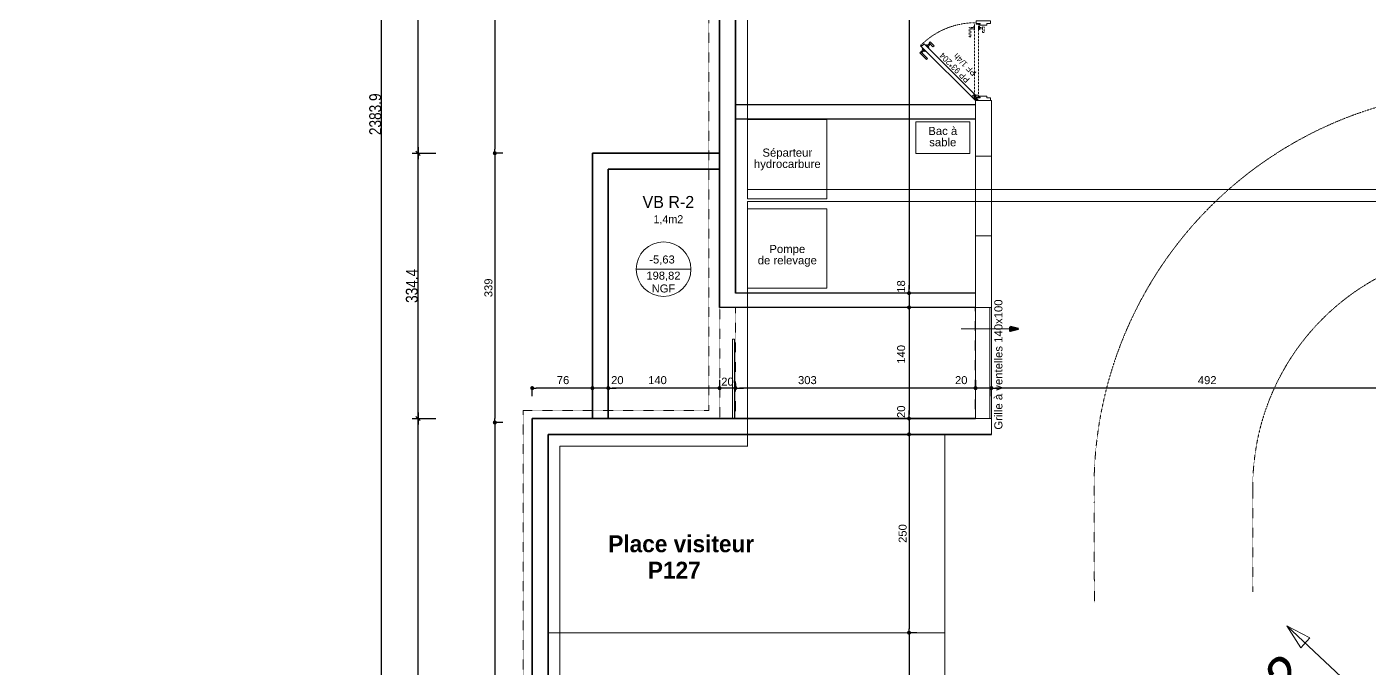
# Model space of a CAD drawing. Header units: centimetres. Extents: x 16433 to 114398, y -50094 to -12305.
# Drawn here: x 28965 to 30657, y -32800 to -31991 of the extents above; entities that cross this region are included whole.
import ezdxf

# ---------------------------------------------------------------- set-up
doc = ezdxf.new("R2010")
doc.units = ezdxf.units.CM
doc.header["$LTSCALE"] = 0.5
for name, pattern in [('Style de ligne -1', [0.41664, 0.20828, -0.20836]), ('Style de ligne -16', [0.192476, 0.123031, -0.069444]), ('Style de ligne -6', [1.04164, 0.625, -0.20828, 0.06943, -0.13893])]:
    doc.linetypes.add(name, pattern=pattern)
doc.layers.get('0').update_dxf_attribs({"linetype": 'CONTINUOUS'})
doc.layers.get('DEFPOINTS').update_dxf_attribs({"linetype": 'CONTINUOUS'})
for name, color, linetype in [('01_cote_gen', 4, 'CONTINUOUS'), ('3-BAT C-Niveau -2', 7, 'CONTINUOUS'), ('AA_COTES', 2, 'CONTINUOUS')]:
    doc.layers.add(name, color=color, linetype=linetype)
doc.styles.add('ARIAL', font='arial.ttf')
doc.styles.add('Futura Book', font='')
doc.styles.add('Futura Std Book', font='')
doc.styles.add('Geneva (bold)', font='')
doc.styles.add('Helvetica', font='')
doc.styles.add('STYLE2', font='ARIALN.TTF')
doc.styles.get('Futura Book').set_extended_font_data('Futura Book')
doc.styles.get('Futura Std Book').set_extended_font_data('Futura Std Book')
doc.styles.get('Geneva (bold)').set_extended_font_data('Geneva', bold=True)
doc.styles.get('Helvetica').set_extended_font_data('Helvetica')
doc.dimstyles.new('IS', dxfattribs={"dimtxt": 10.08724, "dimasz": 5.007446, "dimexe": 2, "dimexo": 10, "dimgap": 3, "dimtad": 1, "dimdec": 1, "dimtxsty": 'Helvetica', "dimblk": 'DOT', "dimblk1": 'DOT', "dimblk2": 'DOT', "dimcen": 0, "dimdle": 10, "dimazin": 0, "dimtfac": 0.8, "dimtdec": 1, "dimtix": 1, "dimtmove": 0, "dimatfit": 0, "dimldrblk": 'VW_FILLEDARROW-1', "dimfxl": 10, "dimfxlon": 1, "dimfrac": 2, "dimtolj": 1, "dimarcsym": 0})
doc.dimstyles.new('JB50', dxfattribs={"dimscale": 0.1, "dimtxt": 150, "dimasz": 15, "dimexe": 0.1, "dimexo": 0.1, "dimgap": 0.09, "dimtad": 1, "dimdec": 1, "dimdsep": 46, "dimtxsty": 'STYLE2', "dimblk1": 'BOND_G', "dimblk2": 'BOND_D', "dimsah": 1, "dimcen": 1.5, "dimdle": 0.01, "dimse1": 1, "dimse2": 1, "dimclrd": 4, "dimclre": 2, "dimclrt": 6, "dimazin": 2, "dimtfac": 2.333333, "dimtdec": 1, "dimtix": 1, "dimtmove": 2, "dimatfit": 3, "dimldrblk": 'BOND_G', "dimfxl": 1, "dimtolj": 1, "dimtzin": 0, "dimarcsym": 0})

# ---------------------------------------------------------------- blocks, each defined once
blk = doc.blocks.new('Groupe-92-1')
at = {"color": 252, "linetype": 'Style de ligne -1', "lineweight": 5, "true_color": 0x989898}
for p, q in [((13002.4, -45451.9), (13126.6, -45428.3)), ((13052.7, -45645.6), (13176.9, -45622))]:
    blk.add_line(p, q, dxfattribs=at)
for radius, end in [(500, 102.8708), (300, 101.7442)]:
    blk.add_arc((13238, -45915.8), radius, 9.9624, end, dxfattribs=at)
blk = doc.blocks.new('Groupe-97-1')
at = {"color": 7, "linetype": 'Continuous', "lineweight": 5}
for p, q in [((12316.5, -44896.3), (13070.4, -44753.6)), ((13070.4, -44753.6), (13114.4, -44986.4)), ((13952.9, -44827.2), (13432.4, -44925.7)), ((13417.7, -44928.5), (13114.4, -44986)), ((13417.7, -44928.5), (14237.2, -49256.1)), ((13432.4, -44925.7), (14252, -49253.3))]:
    blk.add_line(p, q, dxfattribs=at)
blk = doc.blocks.new('_DOT')
at = {"color": 0, "linetype": 'ByBlock', "lineweight": -2}
blk.add_line((-0.5, 0), (-1, 0), dxfattribs=at)
at = {"color": 0, "linetype": 'ByBlock', "const_width": 0.5}
blk.add_lwpolyline([(-0.25, 0, 1), (0.25, 0, 1)], format="xyb", close=True, dxfattribs=at)
blk = doc.blocks.new('*D2442')
at = {"layer": '3-BAT C-Niveau -2', "color": 0, "linetype": 'Continuous', "lineweight": -2, "transparency": 16777216}
for p, q in [((29565, -32489.9), (29553, -32489.9)), ((29555, -32494.9), (29555, -33288.4)), ((29565, -33293.4), (29553, -33293.4))]:
    blk.add_line(p, q, dxfattribs=at)
at = {"layer": 'DEFPOINTS', "color": 0, "linetype": 'Continuous', "transparency": 16777216}
for p in [(29607.1, -32489.9), (29555, -33293.4), (29602.1, -33293.4)]:
    blk.add_point(p, dxfattribs=at)
at = {"layer": '3-BAT C-Niveau -2', "color": 0, "linetype": 'Continuous', "lineweight": -2, "transparency": 16777216, "xscale": 5.007446289062499, "yscale": 5.007446289062499, "zscale": 5.007446289062499}
for p, rotation in [((29555, -32489.9), 90), ((29555, -33293.4), 270)]:
    blk.add_blockref('_DOT', p, dxfattribs=dict(at, rotation=rotation))
at = {"layer": '3-BAT C-Niveau -2', "color": 0, "linetype": 'Continuous', "lineweight": 5, "transparency": 16777216, "insert": (29547, -32891.6), "char_height": 10.09, "attachment_point": 5, "rotation": 90, "style": 'Helvetica'}
blk.add_mtext('\\A1;803', dxfattribs=at)
blk = doc.blocks.new('VW_FILLEDARROW-1')
at = {"color": 0, "linetype": 'Continuous', "lineweight": 5, "flags": 128}
blk.add_lwpolyline([(-2, 0.54), (0, 0), (-2, -0.54)], close=True, dxfattribs=at)
blk = doc.blocks.new('*D2443')
at = {"layer": '3-BAT C-Niveau -2', "color": 0, "linetype": 'Continuous', "lineweight": -2, "transparency": 16777216}
for p, q in [((29565, -32150.5), (29553, -32150.5)), ((29555, -32155.5), (29555, -32484.9)), ((29565, -32489.9), (29553, -32489.9))]:
    blk.add_line(p, q, dxfattribs=at)
at = {"layer": 'DEFPOINTS', "color": 0, "linetype": 'Continuous', "transparency": 16777216}
for p in [(29679, -32150.5), (29555, -32489.9), (29607.1, -32489.9)]:
    blk.add_point(p, dxfattribs=at)
at = {"layer": '3-BAT C-Niveau -2', "color": 0, "linetype": 'Continuous', "lineweight": -2, "transparency": 16777216, "xscale": 5.007446289062499, "yscale": 5.007446289062499, "zscale": 5.007446289062499}
for p, rotation in [((29555, -32150.5), 90), ((29555, -32489.9), 270)]:
    blk.add_blockref('_DOT', p, dxfattribs=dict(at, rotation=rotation))
at = {"layer": '3-BAT C-Niveau -2', "color": 0, "linetype": 'Continuous', "lineweight": 5, "transparency": 16777216, "insert": (29547, -32320.2), "char_height": 10.09, "attachment_point": 5, "rotation": 90, "style": 'Helvetica'}
blk.add_mtext('\\A1;339', dxfattribs=at)
blk = doc.blocks.new('*D2444')
at = {"layer": '3-BAT C-Niveau -2', "color": 0, "linetype": 'Continuous', "lineweight": -2, "transparency": 16777216}
for p, q in [((29565, -31631.5), (29553, -31631.5)), ((29555, -31636.5), (29555, -32145.5)), ((29565, -32150.5), (29553, -32150.5))]:
    blk.add_line(p, q, dxfattribs=at)
at = {"layer": 'DEFPOINTS', "color": 0, "linetype": 'Continuous', "transparency": 16777216}
for p in [(29838.2, -31631.5), (29555, -32150.5), (29679, -32150.5)]:
    blk.add_point(p, dxfattribs=at)
at = {"layer": '3-BAT C-Niveau -2', "color": 0, "linetype": 'Continuous', "lineweight": -2, "transparency": 16777216, "xscale": 5.007446289062499, "yscale": 5.007446289062499, "zscale": 5.007446289062499}
for p, rotation in [((29555, -31631.5), 90), ((29555, -32150.5), 270)]:
    blk.add_blockref('_DOT', p, dxfattribs=dict(at, rotation=rotation))
at = {"layer": '3-BAT C-Niveau -2', "color": 0, "linetype": 'Continuous', "lineweight": 5, "transparency": 16777216, "insert": (29547, -31891), "char_height": 10.09, "attachment_point": 5, "rotation": 90, "style": 'Helvetica'}
blk.add_mtext('\\A1;519', dxfattribs=at)
blk = doc.blocks.new('PORTES 93_204')
at = {"color": 7, "linetype": 'Continuous', "lineweight": 5}
blk.add_line((3.4, 8.7), (3.4, 9.6), dxfattribs=at)
at = {"color": 7, "linetype": 'Continuous', "lineweight": 18}
blk.add_line((10.4, 11.3), (6.9, 14.9), dxfattribs=at)
at = {"color": 8, "linetype": 'Style de ligne -16', "lineweight": 18, "true_color": 0x808080}
blk.add_line((9, 6.1), (9, 11.1), dxfattribs=at)
at = {"color": 7, "linetype": 'Continuous', "lineweight": 13, "flags": 128}
for points in [[(3.8, 11.8), (4.9, 10.8), (6.1, 12), (8.6, 9.5), (73.7, 74.6), (71.2, 77.1), (72.5, 78.4), (71.4, 79.4)], [(2.2, -9), (2.2, 9), (5.8, 9), (5.8, 4.2), (6.3, 4.2), (6.3, 5.4), (7.6, 5.4), (7.6, -4.2), (5.8, -4.2), (5.8, -9)], [(102.8, 9), (99.2, 9), (99.2, 4.2), (98.7, 4.2), (98.7, 5.4), (97.4, 5.4), (97.4, -4.2), (99.2, -4.2), (99.2, -9), (102.8, -9)]]:
    blk.add_lwpolyline(points, close=True, dxfattribs=at)
at = {"color": 7, "linetype": 'Continuous', "lineweight": 18, "flags": 128}
for points in [[(62.4, 80.3), (63.8, 78.9), (55.3, 70.4), (53.9, 71.8)], [(63.6, 78.7), (66.4, 75.9), (65.3, 74.9), (62.6, 77.6)], [(67.5, 77.1), (68.3, 76.3), (65, 73), (64.2, 73.7)], [(69.3, 68.7), (68.5, 69.4), (71.8, 72.8), (72.6, 72)], [(71.2, 62.3), (69.8, 63.7), (74.8, 68.6), (76.2, 67.2)], [(73.2, 67), (70.4, 69.8), (71.5, 70.9), (74.2, 68.1)], [(5.9, 4.3), (5.9, 5.8), (6, 6), (6.7, 6), (7.1, 5.6), (7.1, 5.4), (6.2, 5.4), (6.2, 4.3)], [(6.6, 11.5), (7.3, 12.2), (8.6, 10.9), (7.9, 10.2)], [(99.1, 4.3), (99.1, 5.8), (99, 6), (98.3, 6), (97.9, 5.6), (97.9, 5.4), (98.8, 5.4), (98.8, 4.3)]]:
    blk.add_lwpolyline(points, close=True, dxfattribs=at)
at = {"color": 8, "linetype": 'Style de ligne -16', "lineweight": 18, "true_color": 0x808080, "flags": 128}
for points in [[(82.5, 16.1), (82.5, 18.1), (94.5, 18.1), (94.5, 16.1)], [(4.7, 11.1), (4.7, 9.6), (6.5, 9.6), (6.5, 6.1), (98.5, 6.1), (98.5, 9.6), (100.3, 9.6), (100.3, 11.1)], [(6.5, 9), (7.4, 9), (7.4, 7.1), (6.5, 7.1)], [(88, -0.9), (88, 1.1), (95, 1.1), (95, -0.9)], [(91.2, 11.1), (91.2, 12.2), (95.9, 12.2), (95.9, 11.1)], [(91.2, 5.1), (91.2, 6.1), (95.9, 6.1), (95.9, 5.1)], [(92.8, 12.2), (92.8, 16.1), (94.3, 16.1), (94.3, 12.2)], [(92.8, 1.1), (92.8, 5.1), (94.3, 5.1), (94.3, 1.1)]]:
    blk.add_lwpolyline(points, close=True, dxfattribs=at)
at = {"color": 7, "linetype": 'Continuous', "lineweight": 5, "flags": 128}
for points in [[(2.7, 9), (4.7, 9), (4.7, 8.7), (2.7, 8.7)], [(2.9, 8.7), (3.4, 8.7), (3.4, 7), (2.9, 7)], [(3.4, 8.7), (4, 8.7), (4, 7), (3.4, 7)]]:
    blk.add_lwpolyline(points, close=True, dxfattribs=at)
for points in [[(3.1, 9), (3.1, 9.9, 0.143165), (3.4, 9.7, 0.143165), (3.8, 9.9), (3.8, 9)], [(4.6, 11.1), (4.1, 10.6, 0.143165), (3.9, 10.9, 0.143165), (3.6, 11.1), (4.1, 11.6)], [(4.7, 10.1), (4, 10.1, 0.143165), (4.1, 10.4, 0.143165), (4, 10.8), (4.7, 10.8)]]:
    blk.add_lwpolyline(points, format="xyb", close=True, dxfattribs=at)
at = {"color": 8, "linetype": 'Style de ligne -16', "lineweight": 18, "true_color": 0x808080, "flags": 128}
blk.add_lwpolyline([(6.2, 9.1), (5.6, 9.3), (4.7, 9.3), (4.7, 9.5), (5.5, 9.5), (6.2, 9.2), (6.2, 9.1)], dxfattribs=at)
at = {"color": 7, "linetype": 'Continuous', "lineweight": 18, "flags": 128}
blk.add_lwpolyline([(6.3, 11.4), (5.8, 11.1), (5.2, 10.5), (5, 10.7), (5.6, 11.3), (6.3, 11.5), (6.3, 11.4)], dxfattribs=at)
at = {"color": 7, "linetype": 'Continuous', "lineweight": 5}
for radius in [0.689, 0.429]:
    blk.add_circle((3.4, 10.4), radius, dxfattribs=at)
at = {"color": 8, "linetype": 'Style de ligne -16', "lineweight": 18, "true_color": 0x808080}
blk.add_arc((3.4, 10.4), 96.9, 0.4199, 44.5328, dxfattribs=at)
at = {"color": 7, "insert": (23.9, 22.1), "char_height": 7.552, "width": 66.742, "attachment_point": 1, "rotation": 45, "line_spacing_factor": 0.962448, "style": 'Futura Book'}
blk.add_mtext('\\pt26.348,53.073;PP 93*204\\PPF 1/4h\\P', dxfattribs=at)
blk = doc.blocks.new('Groupe-161-1')
at = {"color": 7, "linetype": 'Continuous', "lineweight": 5}
for p, q in [((11816.8, -44354.3), (11940.7, -44307.2)), ((12947.5, -45807.6), (13018.6, -45695.8))]:
    blk.add_line(p, q, dxfattribs=at)
at = {"color": 7, "linetype": 'Style de ligne -6', "lineweight": 35}
for p, q in [((11816.7, -44354.3), (11869.3, -44492.7)), ((12114.4, -45193.7), (12167.3, -45333)), ((12300.7, -45417.8), (12167.3, -45333)), ((12947.5, -45807.6), (12822.6, -45728.2))]:
    blk.add_line(p, q, dxfattribs=at)
at = {"color": 7, "linetype": 'Continuous', "lineweight": 13, "flags": 128}
for points in [[(11908, -44310.7), (11940.7, -44307.2), (11914.1, -44326.6)], [(12994.6, -45718.2), (13018.6, -45695.8), (13009, -45727.2)]]:
    blk.add_lwpolyline(points, close=True, dxfattribs=at)
at = {"color": 7, "char_height": 50.344, "width": 105.902, "attachment_point": 1, "line_spacing_factor": 0.962448, "style": 'Futura Std Book'}
for insert, rotation in [((11929.8, -44326), 290.8168), ((12901.4, -45641.2), 327.5536)]:
    blk.add_mtext('\\pt32.91,67.461,101.19,134.92;A.2', dxfattribs=dict(at, insert=insert, rotation=rotation))
blk = doc.blocks.new('Groupe-187-1')
at = {"color": 7, "linetype": 'Continuous', "lineweight": 13, "flags": 128}
blk.add_lwpolyline([(13516.5, -45125.5), (13555.8, -45118.1), (13568.4, -45184.9), (13529.1, -45192.4)], close=True, dxfattribs=at)
at = {"color": 7, "insert": (13555.7, -45152.7), "char_height": 10.217, "width": 49.917, "attachment_point": 2, "rotation": 280.7236, "line_spacing_factor": 0.834288, "style": 'Helvetica'}
blk.add_mtext('\\pt23.897,48.346,72.52;Bac à \\Psable ', dxfattribs=at)
blk = doc.blocks.new('*D2276')
at = {"layer": '3-BAT C-Niveau -2', "color": 0, "linetype": 'Continuous', "lineweight": -2, "transparency": 16777216}
for p, q in [((30087, -32754.9), (30075, -32754.9)), ((30077, -32759.9), (30077, -32999.9)), ((30087, -33004.9), (30075, -33004.9))]:
    blk.add_line(p, q, dxfattribs=at)
at = {"layer": 'DEFPOINTS', "color": 0, "linetype": 'Continuous', "transparency": 16777216}
for p in [(30122.1, -32754.9), (30077, -33004.9), (30108.7, -33004.9)]:
    blk.add_point(p, dxfattribs=at)
at = {"layer": '3-BAT C-Niveau -2', "color": 0, "linetype": 'Continuous', "lineweight": -2, "transparency": 16777216, "xscale": 5.007446289062499, "yscale": 5.007446289062499, "zscale": 5.007446289062499}
for p, rotation in [((30077, -32754.9), 90), ((30077, -33004.9), 270)]:
    blk.add_blockref('_DOT', p, dxfattribs=dict(at, rotation=rotation))
at = {"layer": '3-BAT C-Niveau -2', "color": 0, "linetype": 'Continuous', "lineweight": 5, "transparency": 16777216, "insert": (30067.1, -32887.4), "char_height": 10.09, "attachment_point": 5, "rotation": 90, "style": 'Helvetica'}
blk.add_mtext('\\A1;250', dxfattribs=at)
blk = doc.blocks.new('*D2277')
at = {"layer": '3-BAT C-Niveau -2', "color": 0, "linetype": 'Continuous', "lineweight": -2, "transparency": 16777216}
for p, q in [((30087, -32504.9), (30075, -32504.9)), ((30077, -32509.9), (30077, -32749.9)), ((30087, -32754.9), (30075, -32754.9))]:
    blk.add_line(p, q, dxfattribs=at)
at = {"layer": 'DEFPOINTS', "color": 0, "linetype": 'Continuous', "transparency": 16777216}
for p in [(30115.7, -32504.9), (30077, -32754.9), (30122.1, -32754.9)]:
    blk.add_point(p, dxfattribs=at)
at = {"layer": '3-BAT C-Niveau -2', "color": 0, "linetype": 'Continuous', "lineweight": -2, "transparency": 16777216, "xscale": 5.007446289062499, "yscale": 5.007446289062499, "zscale": 5.007446289062499}
for p, rotation in [((30077, -32504.9), 90), ((30077, -32754.9), 270)]:
    blk.add_blockref('_DOT', p, dxfattribs=dict(at, rotation=rotation))
at = {"layer": '3-BAT C-Niveau -2', "color": 0, "linetype": 'Continuous', "lineweight": 5, "transparency": 16777216, "insert": (30069, -32629.9), "char_height": 10.09, "attachment_point": 5, "rotation": 90, "style": 'Helvetica'}
blk.add_mtext('\\A1;250', dxfattribs=at)
blk = doc.blocks.new('*D2278')
at = {"layer": '3-BAT C-Niveau -2', "color": 0, "linetype": 'Continuous', "lineweight": -2, "transparency": 16777216}
for p, q in [((30077, -32479.9), (30077, -32474.9)), ((30087, -32484.9), (30075, -32484.9)), ((30077, -32484.9), (30077, -32504.9)), ((30087, -32504.9), (30075, -32504.9)), ((30077, -32509.9), (30077, -32514.9))]:
    blk.add_line(p, q, dxfattribs=at)
at = {"layer": 'DEFPOINTS', "color": 0, "linetype": 'Continuous', "transparency": 16777216}
for p in [(30130, -32484.9), (30077, -32504.9), (30115.7, -32504.9)]:
    blk.add_point(p, dxfattribs=at)
at = {"layer": '3-BAT C-Niveau -2', "color": 0, "linetype": 'Continuous', "lineweight": -2, "transparency": 16777216, "xscale": 5.007446289062499, "yscale": 5.007446289062499, "zscale": 5.007446289062499}
for p, rotation in [((30077, -32484.9), 270), ((30077, -32504.9), 90)]:
    blk.add_blockref('_DOT', p, dxfattribs=dict(at, rotation=rotation))
at = {"layer": '3-BAT C-Niveau -2', "color": 0, "linetype": 'Continuous', "lineweight": 5, "transparency": 16777216, "insert": (30067.1, -32476.4), "char_height": 10.09, "attachment_point": 5, "rotation": 90, "style": 'Helvetica'}
blk.add_mtext('\\A1;20', dxfattribs=at)
blk = doc.blocks.new('*D2279')
at = {"layer": '3-BAT C-Niveau -2', "color": 0, "linetype": 'Continuous', "lineweight": -2, "transparency": 16777216}
for p, q in [((30087, -32344.9), (30075, -32344.9)), ((30077, -32349.9), (30077, -32479.9)), ((30087, -32484.9), (30075, -32484.9))]:
    blk.add_line(p, q, dxfattribs=at)
at = {"layer": 'DEFPOINTS', "color": 0, "linetype": 'Continuous', "transparency": 16777216}
for p in [(30100.6, -32344.9), (30077, -32484.9), (30130, -32484.9)]:
    blk.add_point(p, dxfattribs=at)
at = {"layer": '3-BAT C-Niveau -2', "color": 0, "linetype": 'Continuous', "lineweight": -2, "transparency": 16777216, "xscale": 5.007446289062499, "yscale": 5.007446289062499, "zscale": 5.007446289062499}
for p, rotation in [((30077, -32344.9), 90), ((30077, -32484.9), 270)]:
    blk.add_blockref('_DOT', p, dxfattribs=dict(at, rotation=rotation))
at = {"layer": '3-BAT C-Niveau -2', "color": 0, "linetype": 'Continuous', "lineweight": 5, "transparency": 16777216, "insert": (30067.1, -32404), "char_height": 10.09, "attachment_point": 5, "rotation": 90, "style": 'Helvetica'}
blk.add_mtext('\\A1;140', dxfattribs=at)
blk = doc.blocks.new('*D2280')
at = {"layer": '3-BAT C-Niveau -2', "color": 0, "linetype": 'Continuous', "lineweight": -2, "transparency": 16777216}
for p, q in [((30077, -32321.9), (30077, -32316.9)), ((30087, -32326.9), (30075, -32326.9)), ((30077, -32326.9), (30077, -32344.9)), ((30087, -32344.9), (30075, -32344.9)), ((30077, -32349.9), (30077, -32354.9))]:
    blk.add_line(p, q, dxfattribs=at)
at = {"layer": 'DEFPOINTS', "color": 0, "linetype": 'Continuous', "transparency": 16777216}
for p in [(30101.6, -32326.9), (30077, -32344.9), (30100.6, -32344.9)]:
    blk.add_point(p, dxfattribs=at)
at = {"layer": '3-BAT C-Niveau -2', "color": 0, "linetype": 'Continuous', "lineweight": -2, "transparency": 16777216, "xscale": 5.007446289062499, "yscale": 5.007446289062499, "zscale": 5.007446289062499}
for p, rotation in [((30077, -32326.9), 270), ((30077, -32344.9), 90)]:
    blk.add_blockref('_DOT', p, dxfattribs=dict(at, rotation=rotation))
at = {"layer": '3-BAT C-Niveau -2', "color": 0, "linetype": 'Continuous', "lineweight": 5, "transparency": 16777216, "insert": (30067.1, -32318.5), "char_height": 10.09, "attachment_point": 5, "rotation": 90, "style": 'Helvetica'}
blk.add_mtext('\\A1;18', dxfattribs=at)
blk = doc.blocks.new('*D2281')
at = {"layer": '3-BAT C-Niveau -2', "color": 0, "linetype": 'Continuous', "lineweight": -2, "transparency": 16777216}
for p, q in [((30087, -31653.5), (30075, -31653.5)), ((30077, -31658.5), (30077, -32321.9)), ((30087, -32326.9), (30075, -32326.9))]:
    blk.add_line(p, q, dxfattribs=at)
at = {"layer": 'DEFPOINTS', "color": 0, "linetype": 'Continuous', "transparency": 16777216}
for p in [(30144.5, -31653.5), (30077, -32326.9), (30101.6, -32326.9)]:
    blk.add_point(p, dxfattribs=at)
at = {"layer": '3-BAT C-Niveau -2', "color": 0, "linetype": 'Continuous', "lineweight": -2, "transparency": 16777216, "xscale": 5.007446289062499, "yscale": 5.007446289062499, "zscale": 5.007446289062499}
for p, rotation in [((30077, -31653.5), 90), ((30077, -32326.9), 270)]:
    blk.add_blockref('_DOT', p, dxfattribs=dict(at, rotation=rotation))
at = {"layer": '3-BAT C-Niveau -2', "color": 0, "linetype": 'Continuous', "lineweight": 5, "transparency": 16777216, "insert": (30067.1, -31937.7), "char_height": 10.09, "attachment_point": 5, "rotation": 90, "style": 'Helvetica'}
blk.add_mtext('\\A1;673', dxfattribs=at)
blk = doc.blocks.new('Groupe-189-1')
at = {"color": 7, "linetype": 'Continuous', "lineweight": 5}
for p, q in [((13474.9, -45230.4), (13471.1, -45210.7)), ((13489.6, -45227.6), (13485.9, -45208)), ((13527.2, -45200.1), (13530.9, -45219.8)), ((13432.1, -45238.5), (13428.4, -45218.8))]:
    blk.add_line(p, q, dxfattribs=at)
blk = doc.blocks.new('Groupe-194-1')
at = {"color": 7, "linetype": 'Continuous', "lineweight": 5}
for p, q in [((13339.8, -45235.6), (13343.5, -45255.3)), ((13202.2, -45261.7), (13205.9, -45281.3))]:
    blk.add_line(p, q, dxfattribs=at)
blk = doc.blocks.new('Groupe-195-1')
at = {"color": 7, "linetype": 'Continuous', "lineweight": 5}
blk.add_line((13320.4, -44874.1), (13307.6, -44806.6), dxfattribs=at)
blk.add_circle((13314, -44840.4), 34.4, dxfattribs=at)
at = {"color": 7, "char_height": 10.069, "rotation": 280.7236, "line_spacing_factor": 0.962448, "style": 'ARIAL'}
for s, insert, width, attachment_point in [('\\pt26.703,53.264,79.886;198,82\\PNGF', (13310.9, -44840.8), 91.684, 2), ('\\pt8.3773,17.308,25.706,34.274,42.692;-5,63', (13327.6, -44819.5), 48.714, 1)]:
    blk.add_mtext(s, dxfattribs=dict(at, insert=insert, width=width, attachment_point=attachment_point))
blk = doc.blocks.new('*D2312')
at = {"layer": '3-BAT C-Niveau -2', "color": 0, "linetype": 'Continuous', "lineweight": -2, "transparency": 16777216}
for p, q in [((29602.1, -32456.6), (29602.1, -32444.6)), ((29678, -32436.6), (29678, -32448.6)), ((29673, -32446.6), (29607.1, -32446.6))]:
    blk.add_line(p, q, dxfattribs=at)
at = {"layer": 'DEFPOINTS', "color": 0, "linetype": 'Continuous', "transparency": 16777216}
for p in [(29678, -32377), (29602.1, -32446.6), (29602.1, -32532)]:
    blk.add_point(p, dxfattribs=at)
at = {"layer": '3-BAT C-Niveau -2', "color": 0, "linetype": 'Continuous', "lineweight": -2, "transparency": 16777216, "xscale": 5.007446289062499, "yscale": 5.007446289062499, "zscale": 5.007446289062499, "rotation": 180}
blk.add_blockref('_DOT', (29602.1, -32446.6), dxfattribs=at)
at = {"layer": '3-BAT C-Niveau -2', "color": 0, "linetype": 'Continuous', "lineweight": -2, "transparency": 16777216, "xscale": 5.007446289062499, "yscale": 5.007446289062499, "zscale": 5.007446289062499}
blk.add_blockref('_DOT', (29678, -32446.6), dxfattribs=at)
at = {"layer": '3-BAT C-Niveau -2', "color": 0, "linetype": 'Continuous', "lineweight": 5, "transparency": 16777216, "insert": (29641, -32436.6), "char_height": 10.09, "attachment_point": 5, "style": 'Helvetica'}
blk.add_mtext('\\A1;76', dxfattribs=at)
blk = doc.blocks.new('*D2313')
at = {"layer": '3-BAT C-Niveau -2', "color": 0, "linetype": 'Continuous', "lineweight": -2, "transparency": 16777216}
for p, q in [((29678, -32436.6), (29678, -32448.6)), ((29698, -32436.6), (29698, -32448.6)), ((29673, -32446.6), (29667.9, -32446.6)), ((29698, -32446.6), (29678, -32446.6)), ((29703, -32446.6), (29708, -32446.6))]:
    blk.add_line(p, q, dxfattribs=at)
at = {"layer": 'DEFPOINTS', "color": 0, "linetype": 'Continuous', "transparency": 16777216}
for p in [(29678, -32377), (29698, -32369), (29678, -32446.6)]:
    blk.add_point(p, dxfattribs=at)
at = {"layer": '3-BAT C-Niveau -2', "color": 0, "linetype": 'Continuous', "lineweight": -2, "transparency": 16777216, "xscale": 5.007446289062499, "yscale": 5.007446289062499, "zscale": 5.007446289062499}
blk.add_blockref('_DOT', (29678, -32446.6), dxfattribs=at)
at = {"layer": '3-BAT C-Niveau -2', "color": 0, "linetype": 'Continuous', "lineweight": -2, "transparency": 16777216, "xscale": 5.007446289062499, "yscale": 5.007446289062499, "zscale": 5.007446289062499, "rotation": 180}
blk.add_blockref('_DOT', (29698, -32446.6), dxfattribs=at)
at = {"layer": '3-BAT C-Niveau -2', "color": 0, "linetype": 'Continuous', "lineweight": 5, "transparency": 16777216, "insert": (29709.4, -32436.6), "char_height": 10.09, "attachment_point": 5, "style": 'Helvetica'}
blk.add_mtext('\\A1;20', dxfattribs=at)
blk = doc.blocks.new('*D2314')
at = {"layer": '3-BAT C-Niveau -2', "color": 0, "linetype": 'Continuous', "lineweight": -2, "transparency": 16777216}
for p, q in [((29698, -32436.6), (29698, -32448.6)), ((29838.2, -32436.6), (29838.2, -32448.6)), ((29833.2, -32446.6), (29703, -32446.6))]:
    blk.add_line(p, q, dxfattribs=at)
at = {"layer": 'DEFPOINTS', "color": 0, "linetype": 'Continuous', "transparency": 16777216}
for p in [(29838.2, -32339.7), (29698, -32369), (29698, -32446.6)]:
    blk.add_point(p, dxfattribs=at)
at = {"layer": '3-BAT C-Niveau -2', "color": 0, "linetype": 'Continuous', "lineweight": -2, "transparency": 16777216, "xscale": 5.007446289062499, "yscale": 5.007446289062499, "zscale": 5.007446289062499, "rotation": 180}
blk.add_blockref('_DOT', (29698, -32446.6), dxfattribs=at)
at = {"layer": '3-BAT C-Niveau -2', "color": 0, "linetype": 'Continuous', "lineweight": -2, "transparency": 16777216, "xscale": 5.007446289062499, "yscale": 5.007446289062499, "zscale": 5.007446289062499}
blk.add_blockref('_DOT', (29838.2, -32446.6), dxfattribs=at)
at = {"layer": '3-BAT C-Niveau -2', "color": 0, "linetype": 'Continuous', "lineweight": 5, "transparency": 16777216, "insert": (29760, -32436.6), "char_height": 10.09, "attachment_point": 5, "style": 'Helvetica'}
blk.add_mtext('\\A1;140', dxfattribs=at)
blk = doc.blocks.new('*D2315')
at = {"layer": '3-BAT C-Niveau -2', "color": 0, "linetype": 'Continuous', "lineweight": -2, "transparency": 16777216}
for p, q in [((29838.2, -32436.6), (29838.2, -32448.6)), ((29858.2, -32440.7), (29858.2, -32448.6)), ((29833.2, -32446.6), (29828.2, -32446.6)), ((29858.2, -32446.6), (29838.2, -32446.6)), ((29863.2, -32446.6), (29868.2, -32446.6))]:
    blk.add_line(p, q, dxfattribs=at)
at = {"layer": 'DEFPOINTS', "color": 0, "linetype": 'Continuous', "transparency": 16777216}
for p in [(29838.2, -32339.7), (29858.2, -32430.7), (29838.2, -32446.6)]:
    blk.add_point(p, dxfattribs=at)
at = {"layer": '3-BAT C-Niveau -2', "color": 0, "linetype": 'Continuous', "lineweight": -2, "transparency": 16777216, "xscale": 5.007446289062499, "yscale": 5.007446289062499, "zscale": 5.007446289062499}
blk.add_blockref('_DOT', (29838.2, -32446.6), dxfattribs=at)
at = {"layer": '3-BAT C-Niveau -2', "color": 0, "linetype": 'Continuous', "lineweight": -2, "transparency": 16777216, "xscale": 5.007446289062499, "yscale": 5.007446289062499, "zscale": 5.007446289062499, "rotation": 180}
blk.add_blockref('_DOT', (29858.2, -32446.6), dxfattribs=at)
at = {"layer": '3-BAT C-Niveau -2', "color": 0, "linetype": 'Continuous', "lineweight": 5, "transparency": 16777216, "insert": (29848.2, -32438.5), "char_height": 10.09, "attachment_point": 5, "style": 'Helvetica'}
blk.add_mtext('\\A1;20', dxfattribs=at)
blk = doc.blocks.new('*D2316')
at = {"layer": '3-BAT C-Niveau -2', "color": 0, "linetype": 'Continuous', "lineweight": -2, "transparency": 16777216}
for p, q in [((29858.2, -32440.7), (29858.2, -32448.6)), ((30160.8, -32436.6), (30160.8, -32448.6)), ((30155.8, -32446.6), (29863.2, -32446.6))]:
    blk.add_line(p, q, dxfattribs=at)
at = {"layer": 'DEFPOINTS', "color": 0, "linetype": 'Continuous', "transparency": 16777216}
for p in [(30160.8, -32412.6), (29858.2, -32430.7), (29858.2, -32446.6)]:
    blk.add_point(p, dxfattribs=at)
at = {"layer": '3-BAT C-Niveau -2', "color": 0, "linetype": 'Continuous', "lineweight": -2, "transparency": 16777216, "xscale": 5.007446289062499, "yscale": 5.007446289062499, "zscale": 5.007446289062499, "rotation": 180}
blk.add_blockref('_DOT', (29858.2, -32446.6), dxfattribs=at)
at = {"layer": '3-BAT C-Niveau -2', "color": 0, "linetype": 'Continuous', "lineweight": -2, "transparency": 16777216, "xscale": 5.007446289062499, "yscale": 5.007446289062499, "zscale": 5.007446289062499}
blk.add_blockref('_DOT', (30160.8, -32446.6), dxfattribs=at)
at = {"layer": '3-BAT C-Niveau -2', "color": 0, "linetype": 'Continuous', "lineweight": 5, "transparency": 16777216, "insert": (29948.9, -32436.6), "char_height": 10.09, "attachment_point": 5, "style": 'Helvetica'}
blk.add_mtext('\\A1;303', dxfattribs=at)
blk = doc.blocks.new('*D2317')
at = {"layer": '3-BAT C-Niveau -2', "color": 0, "linetype": 'Continuous', "lineweight": -2, "transparency": 16777216}
for p, q in [((30160.8, -32436.6), (30160.8, -32448.6)), ((30180.8, -32456.6), (30180.8, -32444.6)), ((30155.8, -32446.6), (30150.8, -32446.6)), ((30180.8, -32446.6), (30160.8, -32446.6)), ((30185.8, -32446.6), (30190.8, -32446.6))]:
    blk.add_line(p, q, dxfattribs=at)
at = {"layer": 'DEFPOINTS', "color": 0, "linetype": 'Continuous', "transparency": 16777216}
for p in [(30160.8, -32412.6), (30160.8, -32446.6), (30180.8, -32469.1)]:
    blk.add_point(p, dxfattribs=at)
at = {"layer": '3-BAT C-Niveau -2', "color": 0, "linetype": 'Continuous', "lineweight": -2, "transparency": 16777216, "xscale": 5.007446289062499, "yscale": 5.007446289062499, "zscale": 5.007446289062499}
blk.add_blockref('_DOT', (30160.8, -32446.6), dxfattribs=at)
at = {"layer": '3-BAT C-Niveau -2', "color": 0, "linetype": 'Continuous', "lineweight": -2, "transparency": 16777216, "xscale": 5.007446289062499, "yscale": 5.007446289062499, "zscale": 5.007446289062499, "rotation": 180}
blk.add_blockref('_DOT', (30180.8, -32446.6), dxfattribs=at)
at = {"layer": '3-BAT C-Niveau -2', "color": 0, "linetype": 'Continuous', "lineweight": 5, "transparency": 16777216, "insert": (30142.8, -32436.6), "char_height": 10.09, "attachment_point": 5, "style": 'Helvetica'}
blk.add_mtext('\\A1;20', dxfattribs=at)
blk = doc.blocks.new('*D2318')
at = {"layer": '3-BAT C-Niveau -2', "color": 0, "linetype": 'Continuous', "lineweight": -2, "transparency": 16777216}
for p, q in [((30180.8, -32456.6), (30180.8, -32444.6)), ((30672.4, -32456.6), (30672.4, -32444.6)), ((30667.4, -32446.6), (30185.8, -32446.6))]:
    blk.add_line(p, q, dxfattribs=at)
at = {"layer": 'DEFPOINTS', "color": 0, "linetype": 'Continuous', "transparency": 16777216}
for p in [(30180.8, -32446.6), (30180.8, -32469.1), (30672.4, -32490.6)]:
    blk.add_point(p, dxfattribs=at)
at = {"layer": '3-BAT C-Niveau -2', "color": 0, "linetype": 'Continuous', "lineweight": -2, "transparency": 16777216, "xscale": 5.007446289062499, "yscale": 5.007446289062499, "zscale": 5.007446289062499, "rotation": 180}
blk.add_blockref('_DOT', (30180.8, -32446.6), dxfattribs=at)
at = {"layer": '3-BAT C-Niveau -2', "color": 0, "linetype": 'Continuous', "lineweight": -2, "transparency": 16777216, "xscale": 5.007446289062499, "yscale": 5.007446289062499, "zscale": 5.007446289062499}
blk.add_blockref('_DOT', (30672.4, -32446.6), dxfattribs=at)
at = {"layer": '3-BAT C-Niveau -2', "color": 0, "linetype": 'Continuous', "lineweight": 5, "transparency": 16777216, "insert": (30452.8, -32436.6), "char_height": 10.09, "attachment_point": 5, "style": 'Helvetica'}
blk.add_mtext('\\A1;492', dxfattribs=at)
blk = doc.blocks.new('BOND_G')
at = {"layer": 'AA_COTES', "color": 0}
for p, q in [((0, -5), (0, 15)), ((5, 0), (-5, 0)), ((1.8, 1.8), (-1.8, -1.8))]:
    blk.add_line(p, q, dxfattribs=at)
blk = doc.blocks.new('BOND_D')
at = {"layer": 'AA_COTES', "color": 0}
for p, q in [((5, 0), (-5, 0)), ((-1.8, -1.8), (1.8, 1.8)), ((0, 5), (0, -15))]:
    blk.add_line(p, q, dxfattribs=at)
blk = doc.blocks.new('*D2991')
at = {"layer": '01_cote_gen', "color": 4, "lineweight": -2, "transparency": 16777216}
blk.add_line((29458.2, -33291.9), (29458.2, -32486.4), dxfattribs=at)
at = {"layer": 'DEFPOINTS', "color": 0}
for p in [(29458.2, -32484.9), (29644.8, -32484.9), (29602.1, -33293.4)]:
    blk.add_point(p, dxfattribs=at)
at = {"layer": '01_cote_gen', "color": 4, "lineweight": -2, "transparency": 16777216, "xscale": 1.5, "yscale": 1.5, "zscale": 1.5}
for name, p, rotation in [('BOND_D', (29458.2, -32484.9), 90), ('BOND_G', (29458.2, -33293.4), 270)]:
    blk.add_blockref(name, p, dxfattribs=dict(at, rotation=rotation))
at = {"layer": '01_cote_gen', "color": 6, "transparency": 16777216, "insert": (29450.5, -32889.1), "char_height": 15, "attachment_point": 5, "rotation": 90, "style": 'STYLE2'}
blk.add_mtext('\\A1;808.5', dxfattribs=at)
blk = doc.blocks.new('*D2992')
at = {"layer": '01_cote_gen', "color": 4, "lineweight": -2, "transparency": 16777216}
blk.add_line((29458.2, -32483.4), (29458.2, -32152), dxfattribs=at)
at = {"layer": 'DEFPOINTS', "color": 0}
for p in [(29458.2, -32150.5), (29678, -32150.5), (29663.4, -32484.9)]:
    blk.add_point(p, dxfattribs=at)
at = {"layer": '01_cote_gen', "color": 4, "lineweight": -2, "transparency": 16777216, "xscale": 1.5, "yscale": 1.5, "zscale": 1.5}
for name, p, rotation in [('BOND_D', (29458.2, -32150.5), 90), ('BOND_G', (29458.2, -32484.9), 270)]:
    blk.add_blockref(name, p, dxfattribs=dict(at, rotation=rotation))
at = {"layer": '01_cote_gen', "color": 6, "transparency": 16777216, "insert": (29450.5, -32317.7), "char_height": 15, "attachment_point": 5, "rotation": 90, "style": 'STYLE2'}
blk.add_mtext('\\A1;334.4', dxfattribs=at)
blk = doc.blocks.new('*D2993')
at = {"layer": '01_cote_gen', "color": 4, "lineweight": -2, "transparency": 16777216}
blk.add_line((29458.2, -32149), (29458.2, -31635), dxfattribs=at)
at = {"layer": 'DEFPOINTS', "color": 0}
for p in [(29458.2, -31633.5), (29922, -31633.5), (29678, -32150.5)]:
    blk.add_point(p, dxfattribs=at)
at = {"layer": '01_cote_gen', "color": 4, "lineweight": -2, "transparency": 16777216, "xscale": 1.5, "yscale": 1.5, "zscale": 1.5}
for name, p, rotation in [('BOND_D', (29458.2, -31633.5), 90), ('BOND_G', (29458.2, -32150.5), 270)]:
    blk.add_blockref(name, p, dxfattribs=dict(at, rotation=rotation))
at = {"layer": '01_cote_gen', "color": 6, "transparency": 16777216, "insert": (29450.5, -31892), "char_height": 15, "attachment_point": 5, "rotation": 90, "style": 'STYLE2'}
blk.add_mtext('\\A1;517.1', dxfattribs=at)
blk = doc.blocks.new('*D2995')
at = {"layer": '01_cote_gen', "color": 4, "lineweight": -2, "transparency": 16777216}
blk.add_line((29412.1, -33291.9), (29412.1, -30910.9), dxfattribs=at)
at = {"layer": 'DEFPOINTS', "color": 0}
for p in [(29412.1, -30909.4), (30160.8, -30909.4), (29602.1, -33293.4)]:
    blk.add_point(p, dxfattribs=at)
at = {"layer": '01_cote_gen', "color": 4, "lineweight": -2, "transparency": 16777216, "xscale": 1.5, "yscale": 1.5, "zscale": 1.5}
for name, p, rotation in [('BOND_D', (29412.1, -30909.4), 90), ('BOND_G', (29412.1, -33293.4), 270)]:
    blk.add_blockref(name, p, dxfattribs=dict(at, rotation=rotation))
at = {"layer": '01_cote_gen', "color": 6, "transparency": 16777216, "insert": (29404.4, -32101.4), "char_height": 15, "attachment_point": 5, "rotation": 90, "style": 'STYLE2'}
blk.add_mtext('\\A1;2383.9', dxfattribs=at)

msp = doc.modelspace()

# ---------------------------------------------------------------- linework, layer by layer
at = {"layer": '3-BAT C-Niveau -2', "color": 7, "linetype": 'Continuous', "lineweight": 35}
for p, q in [((29838.206, -32344.915), (29838.206, -31633.45)), ((29858.206, -32326.915), (29858.206, -31653.45)), ((29838.206, -32150.537), (29677.959, -32150.537)), ((29677.959, -32150.537), (29677.959, -32484.724)), ((29838.206, -32170.537), (29697.959, -32170.537)), ((29697.959, -32170.537), (29697.959, -32484.724)), ((29602.069, -32484.915), (29602.069, -33293.37)), ((30160.821, -32484.915), (29602.069, -32484.915)), ((29622.069, -32504.915), (29622.069, -33289.814)), ((30180.821, -32504.915), (29622.069, -32504.915))]:
    msp.add_line(p, q, dxfattribs=at)
at = {"layer": '3-BAT C-Niveau -2', "color": 7, "linetype": 'Continuous', "lineweight": 5}
for p, q in [((29838.206, -32251.915), (29838.206, -31633.45)), ((29858.206, -32156.655), (29858.206, -31653.45)), ((30180.821, -32084.106), (30160.821, -32084.106)), ((30160.821, -32484.915), (30160.821, -32084.106)), ((30180.821, -32504.915), (30180.821, -32084.106)), ((29838.206, -32150.537), (29677.959, -32150.537)), ((29677.959, -32150.537), (29677.959, -32484.724)), ((29838.206, -32170.537), (29697.959, -32170.537)), ((29697.959, -32170.537), (29697.959, -32484.724)), ((29858.206, -32326.915), (29858.206, -32174.655)), ((29838.206, -32344.915), (29838.206, -32271.915)), ((30142.751, -32372.047), (30214.367, -32372.047)), ((30160.821, -32384.915), (30160.821, -32484.915)), ((30180.821, -32384.915), (30180.821, -32483.547)), ((29602.069, -32484.915), (29602.069, -33293.37)), ((29838.206, -32484.915), (29602.069, -32484.915)), ((30160.821, -32484.915), (29858.206, -32484.915)), ((29622.069, -32504.915), (29622.069, -33289.814)), ((30180.821, -32504.915), (29622.069, -32504.915))]:
    msp.add_line(p, q, dxfattribs=at)
at = {"layer": '3-BAT C-Niveau -2', "color": 7, "linetype": 'Continuous', "lineweight": 25}
for p, q in [((30160.821, -32089.655), (29858.206, -32089.655)), ((30160.821, -32089.655), (29858.206, -32089.655)), ((30160.821, -32107.655), (29858.206, -32107.655)), ((30160.821, -32107.655), (29858.206, -32107.655)), ((30160.821, -32326.915), (29858.206, -32326.915)), ((30160.821, -32326.915), (29858.206, -32326.915)), ((30160.821, -32344.915), (29838.206, -32344.915)), ((30160.821, -32344.915), (29838.206, -32344.915))]:
    msp.add_line(p, q, dxfattribs=at)
at = {"layer": '3-BAT C-Niveau -2', "color": 7, "linetype": 'Continuous', "lineweight": 18}
msp.add_line((30160.821, -32484.915), (30160.821, -32084.106), dxfattribs=at)
at = {"layer": '3-BAT C-Niveau -2', "color": 7, "linetype": 'Continuous', "lineweight": 13}
msp.add_line((30180.821, -32504.915), (30180.821, -32084.106), dxfattribs=at)
at = {"layer": '3-BAT C-Niveau -2', "color": 7, "linetype": 'Style de ligne -1', "lineweight": 5}
msp.add_line((30160.559, -32344.915), (30160.559, -32484.915), dxfattribs=at)
at = {"layer": '3-BAT C-Niveau -2', "color": 1, "linetype": 'Style de ligne -1', "lineweight": 13, "true_color": 0xff0000, "flags": 128}
msp.add_lwpolyline([(31905.952, -33223.45), (31905.952, -32992.67), (31615.821, -32992.67), (31615.821, -33223.434), (29590.877, -33223.434), (29590.877, -32474.915), (29824.821, -32474.915), (29824.821, -31623.45), (34494.83, -31623.45), (34494.83, -32370.925), (34323.037, -32370.925), (34323.037, -33223.45)], close=True, dxfattribs=at)
at = {"layer": '3-BAT C-Niveau -2', "color": 7, "linetype": 'Continuous', "lineweight": 13, "flags": 128}
for points in [[(29873.599, -32108.122), (29973.599, -32108.122), (29973.599, -32208.122), (29873.599, -32208.122)], [(29873.599, -32220.61), (29973.599, -32220.61), (29973.599, -32320.61), (29873.599, -32320.61)]]:
    msp.add_lwpolyline(points, close=True, dxfattribs=at)
at = {"layer": '3-BAT C-Niveau -2', "color": 7, "linetype": 'Style de ligne -1', "lineweight": 13, "flags": 128}
msp.add_lwpolyline([(29838.643, -32344.915), (29858.206, -32344.915), (29858.206, -32484.915), (29838.643, -32484.915)], close=True, dxfattribs=at)
at = {"layer": '3-BAT C-Niveau -2', "color": 7, "linetype": 'Continuous', "lineweight": 5, "flags": 128}
for points in [[(30180.859, -32344.915), (30180.859, -32484.907), (30178.859, -32484.907), (30178.859, -32344.915)], [(29854.711, -32484.329), (29854.711, -32384.915), (29857.02, -32384.915), (29857.02, -32484.329)], [(30122.069, -32754.915), (29622.069, -32754.915), (29622.069, -32504.915), (30122.069, -32504.915)], [(30122.069, -33004.915), (29622.069, -33004.915), (29622.069, -32754.915), (30122.069, -32754.915)]]:
    msp.add_lwpolyline(points, close=True, dxfattribs=at)
at = {"layer": '3-BAT C-Niveau -2', "color": 7, "linetype": 'Continuous', "lineweight": 100, "flags": 128}
msp.add_lwpolyline([(30204.402, -32369.242), (30214.367, -32372.047), (30204.335, -32374.6)], close=True, dxfattribs=at)

# ---------------------------------------------------------------- block references
at = {"layer": '3-BAT C-Niveau -2', "color": 7}
for name, p, rotation in [('Groupe-97-1', (-16766.963, -37034.655), 79.27640525614329), ('PORTES 93_204', (30170.821, -32086.341), 90.0000000000315), ('Groupe-187-1', (-16766.963, -37034.655), 79.27640525614329), ('Groupe-189-1', (-16766.963, -37034.655), 79.27640525614329), ('Groupe-195-1', (-16766.963, -37034.655), 79.27640525614329), ('Groupe-194-1', (-16766.963, -37034.655), 79.27640525614329), ('Groupe-161-1', (-16766.963, -37034.655), 79.27640525614329)]:
    msp.add_blockref(name, p, dxfattribs=dict(at, rotation=rotation))
at = {"layer": '3-BAT C-Niveau -2', "color": 252, "true_color": 0x989898, "rotation": 79.27640525614329}
msp.add_blockref('Groupe-92-1', (-16766.963, -37034.655), dxfattribs=at)

# ---------------------------------------------------------------- texts
at = {"layer": '3-BAT C-Niveau -2', "color": 178, "char_height": 10.21693, "attachment_point": 2, "line_spacing_factor": 0.834288, "style": 'Helvetica'}
for s, insert, width in [('\\pt23.897,48.346,72.52;Séparteur \\Phydrocarbure', (29923.599, -32144.618), 102.46116), ('\\pt23.897,48.346,72.52;Pompe\\Pde relevage', (29923.599, -32266.127), 94.19032)]:
    msp.add_mtext(s, dxfattribs=dict(at, insert=insert, width=width))
at = {"layer": '3-BAT C-Niveau -2', "color": 7}
for s, insert, char_height, width, attachment_point, line_spacing_factor, style in [('\\pt23.893,47.968;VB R-2{\\H0.6667x;\\P1,4m2}', (29773.735, -32204.402), 15.1033, 94.5035, 2, 0.962448, 'Futura Book'), ('\\pt85.574,172.09;Place visiteur', (29789.888, -32642.961), 21.31366, 226.9397, 5, 1.060906, 'Geneva (bold)')]:
    msp.add_mtext(s, dxfattribs=dict(at, insert=insert, char_height=char_height, width=width, attachment_point=attachment_point, line_spacing_factor=line_spacing_factor, style=style))
at = {"layer": '3-BAT C-Niveau -2', "color": 178, "insert": (30184.485, -32416.901), "char_height": 10.21693, "width": 211.4417, "attachment_point": 2, "rotation": 90, "line_spacing_factor": 0.834288, "style": 'Helvetica'}
msp.add_mtext('\\pt38.078,76.259,114.23,152.23;Grille à ventelles 140x100 ', dxfattribs=at)
at = {"layer": '3-BAT C-Niveau -2', "color": 7, "insert": (29781.177, -32676.102), "char_height": 21.31366, "attachment_point": 5, "line_spacing_factor": 1.060906, "style": 'Geneva (bold)'}
msp.add_mtext('\\pt102.86;P127', dxfattribs=at)

# ---------------------------------------------------------------- dimensions: what is measured, and where the dimension line sits
at = {"layer": '01_cote_gen'}
for base, p1, p2, picture, middle in [((29412.075, -30909.435), (29602.069, -33293.37), (30160.821, -30909.435), '*D2995', (29404.407, -32101.402)), ((29458.191, -31633.45), (29677.959, -32150.537), (29922.008, -31633.45), '*D2993', (29450.523, -31891.994)), ((29458.191, -32150.537), (29663.443, -32484.915), (29677.959, -32150.537), '*D2992', (29450.523, -32317.726)), ((29458.191, -32484.915), (29602.069, -33293.37), (29644.836, -32484.915), '*D2991', (29450.523, -32889.142))]:
    dim = msp.add_linear_dim(base=base, p1=p1, p2=p2, angle=90, dimstyle='JB50', dxfattribs=at)
    dim.commit()
    dim.dimension.update_dxf_attribs({"geometry": picture, "text_midpoint": middle})
at = {"layer": '3-BAT C-Niveau -2', "color": 7, "linetype": 'Continuous', "lineweight": 5}
for base, p1, p2, picture, middle in [((29555.037, -32150.537), (29838.206, -31631.45), (29678.959, -32150.537), '*D2444', (29546.994, -31890.994)), ((29555.037, -32489.915), (29678.959, -32150.537), (29607.069, -32489.915), '*D2443', (29546.994, -32320.226)), ((29555.037, -33293.37), (29607.069, -32489.915), (29602.069, -33293.37), '*D2442', (29546.994, -32891.642)), ((30077.037, -32754.915), (30115.728, -32504.915), (30122.069, -32754.915), '*D2277', (30068.994, -32629.915))]:
    dim = msp.add_linear_dim(base=base, p1=p1, p2=p2, angle=90, dimstyle='IS', override={"dimtxt": 10.08724, "dimdec": 0, "dimpost": '<>', "dimtxsty": 'Helvetica', "dimtmove": 2}, dxfattribs=at)
    dim.commit()
    dim.dimension.update_dxf_attribs({"geometry": picture, "text_midpoint": middle})
for base, p1, p2, override, picture, middle in [((30077.037, -32326.915), (30144.537, -31653.45), (30101.559, -32326.915), {"dimtxt": 10.08724, "dimdec": 0, "dimpost": '<>', "dimtxsty": 'Helvetica', "dimtmove": 2}, '*D2281', (30067.052, -31937.679)), ((30077.037, -32344.915), (30101.559, -32326.915), (30100.559, -32344.915), {"dimtxt": 10.08724, "dimdec": 0, "dimpost": '<>', "dimtxsty": 'Helvetica', "dimtix": 0, "dimtmove": 2}, '*D2280', (30067.052, -32318.53)), ((30077.037, -32484.915), (30100.559, -32344.915), (30130.037, -32484.915), {"dimtxt": 10.08724, "dimdec": 0, "dimpost": '<>', "dimtxsty": 'Helvetica', "dimtmove": 2}, '*D2279', (30067.052, -32404)), ((30077.037, -32504.915), (30130.037, -32484.915), (30115.728, -32504.915), {"dimtxt": 10.08724, "dimdec": 0, "dimpost": '<>', "dimtxsty": 'Helvetica', "dimtix": 0, "dimtmove": 2}, '*D2278', (30067.052, -32476.366)), ((30077.037, -33004.915), (30122.069, -32754.915), (30108.659, -33004.915), {"dimtxt": 10.08724, "dimdec": 0, "dimpost": '<>', "dimtxsty": 'Helvetica', "dimtmove": 2}, '*D2276', (30067.052, -32887.423))]:
    dim = msp.add_linear_dim(base=base, p1=p1, p2=p2, angle=90, dimstyle='IS', override=override, dxfattribs=at)
    dim.commit()
    dim.dimension.update_dxf_attribs({"geometry": picture, "text_midpoint": middle, "dimtype": 160})
for base, p1, p2, override, picture, middle in [((29697.959, -32446.578), (29838.206, -32339.658), (29697.959, -32369.047), {"dimtxt": 10.08724, "dimdec": 0, "dimpost": '<>', "dimtxsty": 'Helvetica', "dimtmove": 2}, '*D2314', (29759.991, -32436.593)), ((29602.069, -32446.578), (29677.959, -32377.047), (29602.069, -32532.047), {"dimtxt": 10.08724, "dimdec": 0, "dimpost": '<>', "dimtxsty": 'Helvetica', "dimtmove": 2}, '*D2312', (29641.045, -32436.593)), ((29677.959, -32446.578), (29697.959, -32369.047), (29677.959, -32377.047), {"dimtxt": 10.08724, "dimdec": 0, "dimpost": '<>', "dimtxsty": 'Helvetica', "dimtix": 0, "dimtmove": 2}, '*D2313', (29709.404, -32436.593)), ((29858.206, -32446.578), (30160.821, -32412.578), (29858.206, -32430.655), {"dimtxt": 10.08724, "dimdec": 0, "dimpost": '<>', "dimtxsty": 'Helvetica', "dimtmove": 2}, '*D2316', (29948.887, -32436.593)), ((30160.821, -32446.578), (30180.821, -32469.07), (30160.821, -32412.578), {"dimtxt": 10.08724, "dimdec": 0, "dimpost": '<>', "dimtxsty": 'Helvetica', "dimtix": 0, "dimtmove": 2}, '*D2317', (30142.773, -32436.593)), ((30180.821, -32446.578), (30672.406, -32490.578), (30180.821, -32469.07), {"dimtxt": 10.08724, "dimdec": 0, "dimpost": '<>', "dimtxsty": 'Helvetica', "dimtmove": 2}, '*D2318', (30452.847, -32436.593))]:
    dim = msp.add_linear_dim(base=base, p1=p1, p2=p2, dimstyle='IS', override=override, dxfattribs=at)
    dim.commit()
    dim.dimension.update_dxf_attribs({"geometry": picture, "text_midpoint": middle, "dimtype": 160})
dim = msp.add_linear_dim(base=(29838.206, -32446.578), p1=(29858.206, -32430.655), p2=(29838.206, -32339.658), dimstyle='IS', override={"dimtxt": 10.08724, "dimdec": 0, "dimpost": '<>', "dimtxsty": 'Helvetica', "dimtmove": 2}, dxfattribs=at)
dim.commit()
dim.dimension.update_dxf_attribs({"geometry": '*D2315', "text_midpoint": (29848.206, -32438.535)})

doc.saveas('drawing.dxf')
